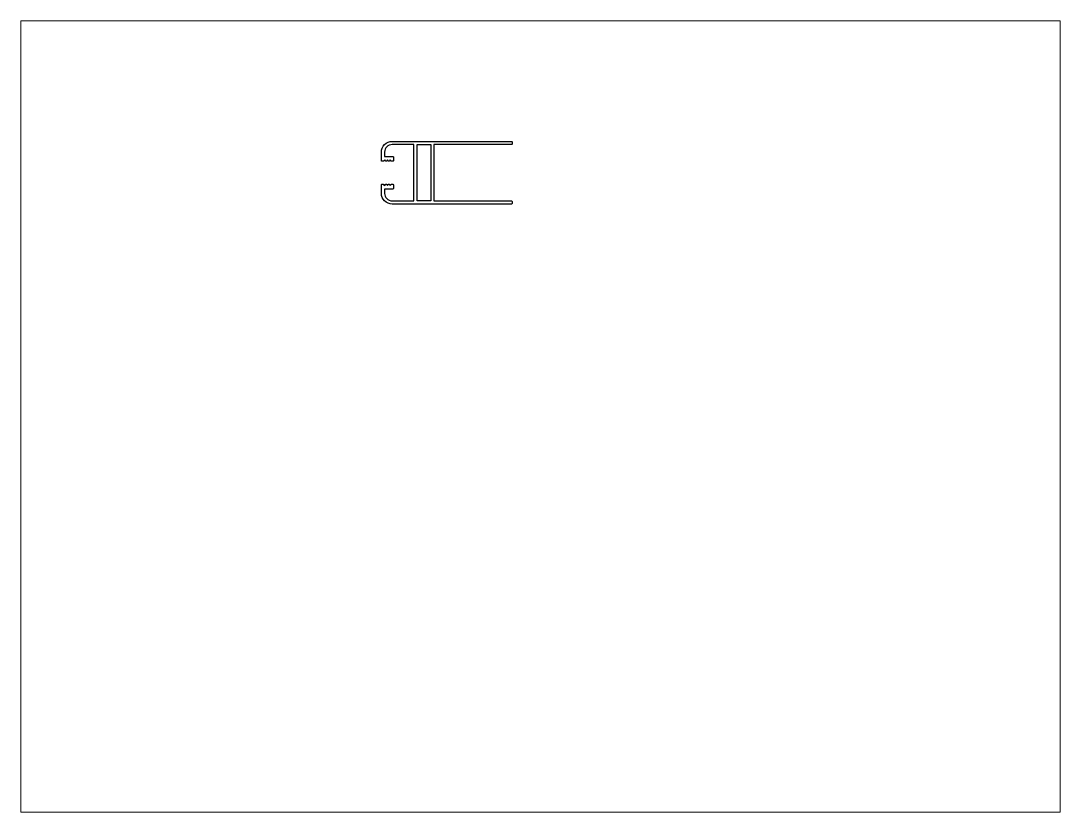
# Paper-space layout 'Layout1' of a CAD drawing. Extents: x 27 to 240, y 20 to 183.
# The model-space entities are those that its viewports show. They can reach past a viewport. Long polylines and large blocks are cut down to what shows.
import ezdxf

# ---------------------------------------------------------------- set-up
doc = ezdxf.new("R2010")
doc.units = 0
doc.header["$LTSCALE"] = 15
doc.layers.get('0').update_dxf_attribs({"linetype": 'CONTINUOUS'})

msp = doc.modelspace()

# ---------------------------------------------------------------- linework, layer by layer
at = {"ltscale": 0.05}
msp.add_lwpolyline([(150.96, 210.37), (179.66, 210.37, -0.414214), (179.96, 210.07), (179.96, 209.47, -0.414214), (179.66, 209.17), (135.46, 209.17, -0.414214), (131.46, 213.17), (131.46, 216.27, -0.414214), (131.76, 216.57), (132.08, 216.57, -0.198912), (132.3, 216.48), (132.71, 216.07), (132.98, 216.46, -0.476039), (133.44, 216.46), (133.71, 216.07), (133.98, 216.46, -0.476034), (134.44, 216.46), (134.71, 216.07), (135.12, 216.48, -0.198912), (135.33, 216.57), (135.66, 216.57, -0.414214), (135.96, 216.27), (135.96, 215.07, -0.414214), (135.66, 214.77), (132.66, 214.77), (132.66, 213.17, 0.414214), (135.46, 210.37), (143.56, 210.37), (143.56, 231.27), (135.46, 231.27, 0.414214), (132.66, 228.47), (132.66, 226.87), (135.66, 226.87, -0.414214), (135.96, 226.57), (135.96, 225.37, -0.414214), (135.66, 225.07), (135.33, 225.07, -0.198912), (135.12, 225.15), (134.71, 225.57), (134.44, 225.18, -0.476034), (133.98, 225.18), (133.71, 225.57), (133.44, 225.18, -0.476039), (132.98, 225.18), (132.71, 225.57), (132.27, 225.12, -0.198912), (132.13, 225.07), (131.76, 225.07, -0.414214), (131.46, 225.37), (131.46, 228.47, -0.414214), (135.46, 232.47), (179.66, 232.47, -0.414214), (179.96, 232.17), (179.96, 231.57, -0.414214), (179.66, 231.27), (150.96, 231.27)], format="xyb", close=True, dxfattribs=at)
msp.add_lwpolyline([(144.76, 231.27), (149.76, 231.27), (149.76, 210.37), (144.76, 210.37)], close=True, dxfattribs=at)

psp = doc.layouts.get("Layout1")

# ---------------------------------------------------------------- viewports
at = {"layer": '0', "color": 0, "linetype": 'BYBLOCK', "ltscale": 0.05}
psp.add_viewport(center=(133.35, 101.6), size=(213.36, 162.56), view_center_point=(190.51, 130.3), view_height=293.8955, dxfattribs=at)

doc.saveas('drawing.dxf')
